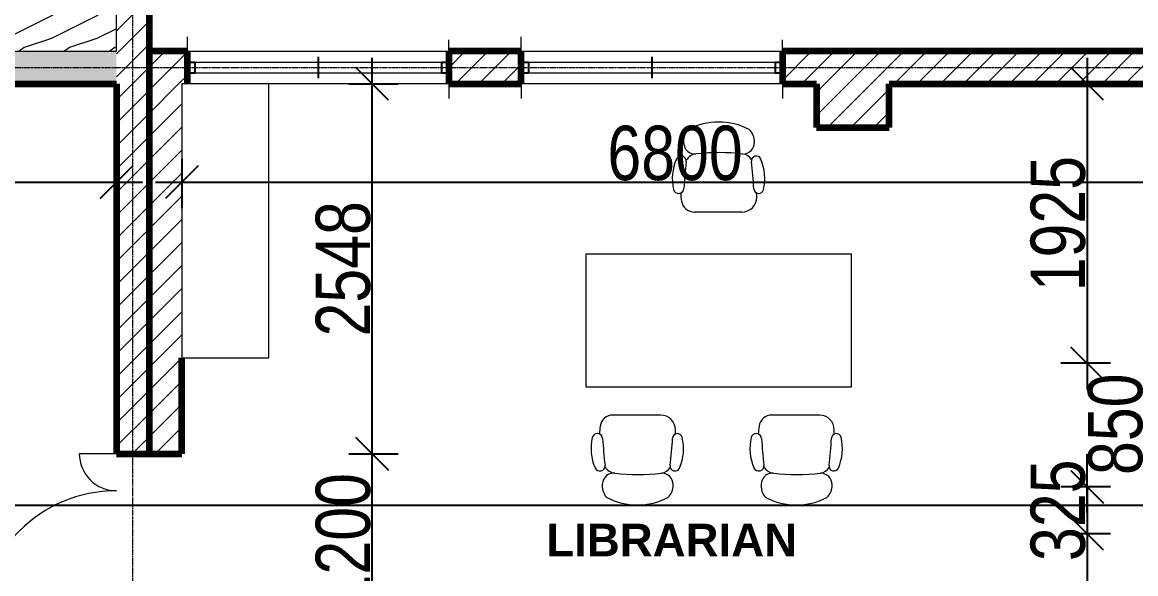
# Model space of a CAD drawing. Header units: millimetres. Extents: x -35190 to 411743, y -233114 to 23872.
# Drawn here: x 245877 to 253551, y 1356 to 5156 of the extents above; entities that cross this region are included whole.
import ezdxf

# ---------------------------------------------------------------- set-up
doc = ezdxf.new("R2010")
doc.units = ezdxf.units.MM
doc.linetypes.add('Grid Line', pattern=[22.225, 12.7, -3.175, 3.175, -3.175])
for name, color, linetype, lineweight in [('A-ANNO-DIMS', 211, 'Continuous', 9), ('A-AREA-IDEN', 2, 'Continuous', 9), ('A-DETL-GENF', 92, 'Continuous', 18), ('A-DETL-THIN', 151, 'Continuous', 18), ('A-DOOR', 31, 'Continuous', 18), ('A-GLAZ', 151, 'Continuous', 18), ('A-WALL', 113, 'Continuous', 18), ('A-WALL-PATT', 111, 'Continuous', 18), ('I-FURN', 30, 'Continuous', 18), ('S-GRID', 1, 'Continuous', 9)]:
    doc.layers.add(name, color=color, linetype=linetype, lineweight=lineweight)
doc.styles.add('Arial_3', font='arial.ttf', dxfattribs={"width": 0.8, "height": 375})
doc.styles.add('Arial_B', font='arialbd.ttf', dxfattribs={"height": 225})
doc.dimstyles.new('main_4_5mm', dxfattribs={"dimscale": 304.8, "dimtxt": 382.597275, "dimasz": 0.738189, "dimexe": 0.590551, "dimexo": 0.0625, "dimgap": 0.024606, "dimtad": 1, "dimdec": 0, "dimzin": 0, "dimdsep": 46, "dimtxsty": 'Arial_3', "dimblk1": 'OBLIQUE', "dimblk2": 'OBLIQUE', "dimsah": 1, "dimcen": 0.09, "dimdle": 0.590551, "dimazin": 0, "dimtfac": 1, "dimtdec": 4, "dimtix": 1, "dimtmove": 0, "dimatfit": 3, "dimfxl": 0.590551, "dimfxlon": 1, "dimtvp": 1, "dimtolj": 1, "dimtzin": 0, "dimarcsym": 2})
doc.dimstyles.new('main_4_5mm_1', dxfattribs={"dimscale": 304.8, "dimtxt": 382.597275, "dimasz": 0.738189, "dimexe": 0.590551, "dimexo": 0.0625, "dimgap": 0.024606, "dimtad": 1, "dimdec": 0, "dimzin": 0, "dimdsep": 46, "dimtxsty": 'Arial_3', "dimblk1": 'OBLIQUE', "dimblk2": 'OBLIQUE', "dimsah": 1, "dimcen": 0.09, "dimdle": 0.590551, "dimazin": 0, "dimtfac": 1, "dimtdec": 4, "dimtix": 1, "dimtmove": 1, "dimatfit": 3, "dimfxl": 0.590551, "dimfxlon": 1, "dimtvp": 1, "dimtolj": 1, "dimtzin": 0, "dimarcsym": 2})
pattern_1 = [(45, (247326.97, -1578.69), (-79.5495, 79.5495), [])]

# ---------------------------------------------------------------- blocks, each defined once
blk = doc.blocks.new('Sliding - 2L - SL1_8 X 1_8-V4-SECOND FLOOR')
at = {"layer": 'A-GLAZ'}
for p, q in [((-573.8, 112.5), (-573.8, 212.5)), ((1176.2, 35), (-523.8, 35)), ((-523.8, -35), (1176.2, -35)), ((-573.8, -112.5), (-573.8, -192.5)), ((1226.2, -112.5), (1226.2, -212.5))]:
    blk.add_line(p, q, dxfattribs=at)
at = {"layer": 'A-GLAZ', "lineweight": 25}
for p, q in [((-523.8, 35), (-573.8, 35)), ((-523.8, -35), (-523.8, 35)), ((326.2, -75), (326.2, 72.5)), ((1226.2, 35), (1176.2, 35)), ((1176.2, -35), (1176.2, 35)), ((-573.8, -35), (-523.8, -35)), ((1176.2, -35), (1226.2, -35))]:
    blk.add_line(p, q, dxfattribs=at)
blk = doc.blocks.new('Sliding - 2L - SL1_8 X 1_8-V3-SECOND FLOOR')
at = {"layer": 'A-GLAZ'}
for p, q in [((-573.8, 112.5), (-573.8, 212.5)), ((1226.2, 112.5), (1226.2, 212.5)), ((1176.2, 35), (-523.8, 35)), ((-523.8, -35), (1176.2, -35)), ((-573.8, -112.5), (-573.8, -192.5)), ((1226.2, -112.5), (1226.2, -212.5))]:
    blk.add_line(p, q, dxfattribs=at)
at = {"layer": 'A-GLAZ', "lineweight": 25}
for p, q in [((-523.8, 35), (-573.8, 35)), ((-523.8, -35), (-523.8, 35)), ((326.2, -75), (326.2, 72.5)), ((1226.2, 35), (1176.2, 35)), ((1176.2, -35), (1176.2, 35)), ((-573.8, -35), (-523.8, -35)), ((1176.2, -35), (1226.2, -35))]:
    blk.add_line(p, q, dxfattribs=at)
blk = doc.blocks.new('Double - Offset 1 - 1200 x 2100mm Sgl Swing-501792-SECOND FLOOR')
at = {"layer": 'A-DOOR'}
for p, q in [((-366, -112.5), (-366, -368)), ((834, -112.5), (834, -1057))]:
    blk.add_line(p, q, dxfattribs=at)
for centre, radius, start, end in [((-366, -112.5), 255.5, 270, 0), ((834, -112.5), 944.5, 180, 270)]:
    blk.add_arc(centre, radius, start, end, dxfattribs=at)
blk = doc.blocks.new('Steelcase Turnstone - A La Carte - Seating - Task Chair - Modified Round Back-554156-SECOND FLOOR')
at = {"layer": 'I-FURN'}
blk.add_line((160.9, 9.5), (-167.8, 9.5), dxfattribs=at)
for centre, radius, start, end in [((1, 177.6), 451.9, 62.31577, 117.68423), ((-131, 498.9), 111, 134.66463, 203.63089), ((125.9, 490.6), 121.9, 360, 45.71904), ((166.5, 490.6), 81.3, 270, 360), ((-258.2, 358.9), 36, 353.25983, 156.40012), ((-164, 484.5), 75, 203.63089, 276.36911), ((-145.8, 321.6), 88.9, 96.36911, 150.17907), ((2.4, -1005.8), 1424.6, 83.38651, 96.36911), ((157, 327.3), 82.5, 31.59857, 83.38651), ((259.7, 361), 33.8, 23.84922, 186.92811), ((12.8, 240.6), 331.6, 156.40012, 193.17067), ((2857.8, -9.3), 3101.7, 173.25983, 176.66454), ((-2893.1, -22.1), 3142.2, 3.48976, 6.92811), ((-12.8, 240.6), 331.6, 346.54131, 23.84922), ((-274.9, 173.3), 36.2, 193.17067, 356.66454), ((276.9, 171.2), 33.7, 183.48976, 346.54131), ((315.7, 170.1), 577.7, 183.01685, 188.43094), ((-167.8, 98.4), 88.9, 188.43094, 270), ((160.9, 111.1), 101.6, 270, 359.91362), ((-922.3, 112.8), 1184.9, 359.91362, 1.35994)]:
    blk.add_arc(centre, radius, start, end, dxfattribs=at)
blk = doc.blocks.new('M_Desk - 1830 x 915mm-99776-SECOND FLOOR')
at = {"layer": 'I-FURN'}
for p, q in [((1677, 838.5), (-153, 838.5)), ((-153, 838.5), (-153, -76.5)), ((1677, -76.5), (1677, 838.5)), ((-153, -76.5), (1677, -76.5))]:
    blk.add_line(p, q, dxfattribs=at)
blk = doc.blocks.new('Steelcase Turnstone - A La Carte - Seating - Task Chair - Modified Round Back-563677-SECOND FLOOR')
at = {"layer": 'I-FURN'}
blk.add_line((160.9, -9.5), (-167.8, -9.5), dxfattribs=at)
for centre, radius, start, end in [((-167.8, -98.4), 88.9, 90, 171.56906), ((160.9, -111.1), 101.6, 0.08638, 90), ((-274.9, -173.3), 36.2, 3.33546, 166.82933), ((315.7, -170.1), 577.7, 171.56906, 176.98315), ((276.9, -171.2), 33.7, 13.45869, 176.51024), ((-922.3, -112.8), 1184.9, 358.64006, 0.08638), ((12.8, -240.6), 331.6, 166.82933, 203.59988), ((2857.8, 9.3), 3101.7, 183.33546, 186.74017), ((-2893.1, 22.1), 3142.2, 353.07189, 356.51024), ((-12.8, -240.6), 331.6, 336.15078, 13.45869), ((-258.2, -358.9), 36, 203.59988, 6.74017), ((-145.8, -321.6), 88.9, 209.82093, 263.63089), ((157, -327.3), 82.5, 276.61349, 328.40143), ((259.7, -361), 33.8, 173.07189, 336.15078), ((-131, -498.9), 111, 156.36911, 225.33537), ((-164, -484.5), 75, 83.63089, 156.36911), ((2.4, 1005.8), 1424.6, 263.63089, 276.61349), ((166.5, -490.6), 81.3, 0, 90), ((125.9, -490.6), 121.9, 314.28096, 0), ((1, -177.6), 451.9, 242.31577, 297.68423)]:
    blk.add_arc(centre, radius, start, end, dxfattribs=at)
blk = doc.blocks.new('_Oblique')
at = {"color": 0, "linetype": 'ByBlock', "lineweight": -2}
blk.add_line((-0.5, -0.5), (0.5, 0.5), dxfattribs=at)
blk = doc.blocks.new('*D5093')
at = {"layer": 'A-ANNO-DIMS', "color": 0, "lineweight": -2, "transparency": 16777216}
for p, q in [((239575.9, 4215.2), (239575.9, 3874.2)), ((246525.9, 4215.2), (246525.9, 3874.2)), ((239395.9, 4054.2), (246705.9, 4054.2))]:
    blk.add_line(p, q, dxfattribs=at)
at = {"layer": 'Defpoints', "color": 0, "transparency": 16777216}
for p in [(239575.9, 4234.2), (246525.9, 4234.2), (246525.9, 4054.2)]:
    blk.add_point(p, dxfattribs=at)
at = {"layer": 'A-ANNO-DIMS', "color": 0, "lineweight": -2, "transparency": 16777216, "xscale": 224.9999999999999, "yscale": 224.9999999999999, "zscale": 224.9999999999999, "rotation": 180}
blk.add_blockref('_Oblique', (239575.9, 4054.2), dxfattribs=at)
at = {"layer": 'A-ANNO-DIMS', "color": 0, "lineweight": -2, "transparency": 16777216, "xscale": 224.9999999999999, "yscale": 224.9999999999999, "zscale": 224.9999999999999}
blk.add_blockref('_Oblique', (246525.9, 4054.2), dxfattribs=at)
at = {"layer": 'A-ANNO-DIMS', "color": 0, "transparency": 16777216, "insert": (243050.9, 4253.2), "char_height": 375, "width": 1101.88, "attachment_point": 5, "style": 'Arial_3'}
blk.add_mtext('\\A1;6950', dxfattribs=at)
blk = doc.blocks.new('*D5095')
at = {"layer": 'A-ANNO-DIMS', "color": 0, "lineweight": -2, "transparency": 16777216}
for p, q in [((246975.9, 4215.2), (246975.9, 3874.2)), ((253775.9, 4215.2), (253775.9, 3874.2)), ((246795.9, 4054.2), (253955.9, 4054.2))]:
    blk.add_line(p, q, dxfattribs=at)
at = {"layer": 'Defpoints', "color": 0, "transparency": 16777216}
for p in [(246975.9, 4234.2), (253775.9, 4234.2), (253775.9, 4054.2)]:
    blk.add_point(p, dxfattribs=at)
at = {"layer": 'A-ANNO-DIMS', "color": 0, "lineweight": -2, "transparency": 16777216, "xscale": 224.9999999999999, "yscale": 224.9999999999999, "zscale": 224.9999999999999, "rotation": 180}
blk.add_blockref('_Oblique', (246975.9, 4054.2), dxfattribs=at)
at = {"layer": 'A-ANNO-DIMS', "color": 0, "lineweight": -2, "transparency": 16777216, "xscale": 224.9999999999999, "yscale": 224.9999999999999, "zscale": 224.9999999999999}
blk.add_blockref('_Oblique', (253775.9, 4054.2), dxfattribs=at)
at = {"layer": 'A-ANNO-DIMS', "color": 0, "transparency": 16777216, "insert": (250375.9, 4253.2), "char_height": 375, "width": 1101.88, "attachment_point": 5, "style": 'Arial_3'}
blk.add_mtext('\\A1;6800', dxfattribs=at)
blk = doc.blocks.new('*D5096')
at = {"layer": 'A-ANNO-DIMS', "color": 0, "lineweight": -2, "transparency": 16777216}
for p, q in [((253215.4, 4911), (253215.4, 2626)), ((253376.3, 4731), (253035.4, 4731)), ((253376.3, 2806), (253035.4, 2806))]:
    blk.add_line(p, q, dxfattribs=at)
at = {"layer": 'Defpoints', "color": 0, "transparency": 16777216}
for p in [(253395.4, 4731), (253215.4, 2806), (253395.4, 2806)]:
    blk.add_point(p, dxfattribs=at)
at = {"layer": 'A-ANNO-DIMS', "color": 0, "lineweight": -2, "transparency": 16777216, "xscale": 224.9999999999999, "yscale": 224.9999999999999, "zscale": 224.9999999999999}
for p, rotation in [((253215.4, 4731), 90), ((253215.4, 2806), 270)]:
    blk.add_blockref('_Oblique', p, dxfattribs=dict(at, rotation=rotation))
at = {"layer": 'A-ANNO-DIMS', "color": 0, "transparency": 16777216, "insert": (253016.4, 3768.5), "char_height": 375, "width": 1101.88, "attachment_point": 5, "rotation": 90, "style": 'Arial_3'}
blk.add_mtext('\\A1;1925', dxfattribs=at)
blk = doc.blocks.new('*D5097')
at = {"layer": 'A-ANNO-DIMS', "color": 0, "lineweight": -2, "transparency": 16777216}
for p, q in [((253215.4, 2986), (253215.4, 2788.5)), ((253376.3, 2806), (253035.4, 2806)), ((253215.4, 1776), (253215.4, 2111.3)), ((253376.3, 1956), (253035.4, 1956))]:
    blk.add_line(p, q, dxfattribs=at)
at = {"layer": 'Defpoints', "color": 0, "transparency": 16777216}
for p in [(253395.4, 2806), (253215.4, 1956), (253395.4, 1956)]:
    blk.add_point(p, dxfattribs=at)
at = {"layer": 'A-ANNO-DIMS', "color": 0, "lineweight": -2, "transparency": 16777216, "xscale": 224.9999999999999, "yscale": 224.9999999999999, "zscale": 224.9999999999999}
for p, rotation in [((253215.4, 2806), 90), ((253215.4, 1956), 270)]:
    blk.add_blockref('_Oblique', p, dxfattribs=dict(at, rotation=rotation))
at = {"layer": 'A-ANNO-DIMS', "color": 0, "transparency": 16777216, "insert": (253221.3, 2036.7), "char_height": 375, "width": 826.41, "attachment_point": 1, "rotation": 90, "line_spacing_factor": 0.941778, "style": 'Arial_3'}
blk.add_mtext('\\A1;850', dxfattribs=at)
blk = doc.blocks.new('*D5098')
at = {"layer": 'A-ANNO-DIMS', "color": 0, "lineweight": -2, "transparency": 16777216}
for p, q in [((253215.4, 1956), (253215.4, 2181)), ((253376.3, 1956), (253035.4, 1956)), ((253215.4, 1956), (253215.4, 1631)), ((253376.3, 1631), (253035.4, 1631)), ((253215.4, 1631), (253215.4, 1406))]:
    blk.add_line(p, q, dxfattribs=at)
at = {"layer": 'Defpoints', "color": 0, "transparency": 16777216}
for p in [(253395.4, 1956), (253215.4, 1631), (253395.4, 1631)]:
    blk.add_point(p, dxfattribs=at)
at = {"layer": 'A-ANNO-DIMS', "color": 0, "lineweight": -2, "transparency": 16777216, "xscale": 224.9999999999999, "yscale": 224.9999999999999, "zscale": 224.9999999999999}
for p, rotation in [((253215.4, 1956), 270), ((253215.4, 1631), 90)]:
    blk.add_blockref('_Oblique', p, dxfattribs=dict(at, rotation=rotation))
at = {"layer": 'A-ANNO-DIMS', "color": 0, "transparency": 16777216, "insert": (253016.3, 1793.5), "char_height": 375, "width": 826.41, "attachment_point": 5, "rotation": 90, "style": 'Arial_3'}
blk.add_mtext('\\A1;325', dxfattribs=at)
blk = doc.blocks.new('*D5099')
at = {"layer": 'A-ANNO-DIMS', "color": 0, "lineweight": -2, "transparency": 16777216}
for p, q in [((253215.4, 1811), (253215.4, -1749)), ((253376.3, 1631), (253035.4, 1631)), ((253376.3, -1569), (253035.4, -1569))]:
    blk.add_line(p, q, dxfattribs=at)
at = {"layer": 'Defpoints', "color": 0, "transparency": 16777216}
for p in [(253395.4, 1631), (253215.4, -1569), (253395.4, -1569)]:
    blk.add_point(p, dxfattribs=at)
at = {"layer": 'A-ANNO-DIMS', "color": 0, "lineweight": -2, "transparency": 16777216, "xscale": 224.9999999999999, "yscale": 224.9999999999999, "zscale": 224.9999999999999}
for p, rotation in [((253215.4, 1631), 90), ((253215.4, -1569), 270)]:
    blk.add_blockref('_Oblique', p, dxfattribs=dict(at, rotation=rotation))
at = {"layer": 'A-ANNO-DIMS', "color": 0, "transparency": 16777216, "insert": (253016.3, 31), "char_height": 375, "width": 1101.88, "attachment_point": 5, "rotation": 90, "style": 'Arial_3'}
blk.add_mtext('\\A1;3200', dxfattribs=at)
blk = doc.blocks.new('*D5345')
at = {"layer": 'A-ANNO-DIMS', "color": 0, "lineweight": -2, "transparency": 16777216}
for p, q in [((248288.5, 803.5), (248288.5, 2363.5)), ((248127.5, 2183.5), (248468.5, 2183.5)), ((248127.5, 983.5), (248468.5, 983.5))]:
    blk.add_line(p, q, dxfattribs=at)
at = {"layer": 'Defpoints', "color": 0, "transparency": 16777216}
for p in [(248108.5, 2183.5), (248288.5, 2183.5), (248108.5, 983.5)]:
    blk.add_point(p, dxfattribs=at)
at = {"layer": 'A-ANNO-DIMS', "color": 0, "lineweight": -2, "transparency": 16777216, "xscale": 224.9999999999999, "yscale": 224.9999999999999, "zscale": 224.9999999999999}
for p, rotation in [((248288.5, 2183.5), 90), ((248288.5, 983.5), 270)]:
    blk.add_blockref('_Oblique', p, dxfattribs=dict(at, rotation=rotation))
at = {"layer": 'A-ANNO-DIMS', "color": 0, "transparency": 16777216, "insert": (248089.5, 1583.5), "char_height": 375, "width": 1101.88, "attachment_point": 5, "rotation": 90, "style": 'Arial_3'}
blk.add_mtext('\\A1;1200', dxfattribs=at)
blk = doc.blocks.new('*D5346')
at = {"layer": 'A-ANNO-DIMS', "color": 0, "lineweight": -2, "transparency": 16777216}
for p, q in [((248288.5, 2003.5), (248288.5, 4911)), ((248127.5, 4731), (248468.5, 4731)), ((248127.5, 2183.5), (248468.5, 2183.5))]:
    blk.add_line(p, q, dxfattribs=at)
at = {"layer": 'Defpoints', "color": 0, "transparency": 16777216}
for p in [(248108.5, 4731), (248288.5, 4731), (248108.5, 2183.5)]:
    blk.add_point(p, dxfattribs=at)
at = {"layer": 'A-ANNO-DIMS', "color": 0, "lineweight": -2, "transparency": 16777216, "xscale": 224.9999999999999, "yscale": 224.9999999999999, "zscale": 224.9999999999999}
for p, rotation in [((248288.5, 4731), 90), ((248288.5, 2183.5), 270)]:
    blk.add_blockref('_Oblique', p, dxfattribs=dict(at, rotation=rotation))
at = {"layer": 'A-ANNO-DIMS', "color": 0, "transparency": 16777216, "insert": (248089.5, 3457.2), "char_height": 375, "width": 1101.88, "attachment_point": 5, "rotation": 90, "style": 'Arial_3'}
blk.add_mtext('\\A1;2548', dxfattribs=at)

msp = doc.modelspace()

# ---------------------------------------------------------------- hatches: boundary and pattern name
at = {"layer": 'A-DETL-GENF'}
h = msp.add_hatch(dxfattribs=at)
h.set_pattern_fill('FP_75', style=0, pattern_type=2)
h.set_pattern_definition([(216.87, (247451.924, -1266.31), (937.1239, 624.75167), [156.188, -1405.688]), (206.565, (247639.35, -1360.02), (-312.3754, -312.3744), [349.246, -349.246]), (198.435, (247639.35, -1516.21), (-624.75, -312.376), [197.564, -790.253])])
h.paths.add_polyline_path([(244519.3, 4956), (246525.9, 4956), (246525.9, 5556), (241925.9, 5556), (241925.9, 4956), (243938.4, 4956)])
at = {"layer": 'A-WALL-PATT'}
h = msp.add_hatch(dxfattribs=at)
h.set_pattern_fill('FP_1', color=256, style=0, pattern_type=2)
h.set_pattern_definition(pattern_1)
h.paths.add_polyline_path([(246750.9, -1569), (246750.9, 983.5), (246525.9, 983.5), (246525.9, -1569)])
h.paths.add_polyline_path([(246750.9, 2183.5), (246750.9, 5561), (246525.9, 5561), (246525.9, 2183.5)])
h.paths.add_polyline_path([(246750.9, 7661), (246750.9, 9361), (246525.9, 9361), (246525.9, 7661)])
h.paths.add_polyline_path([(246525.9, 11461), (246750.9, 11461), (246750.9, 12756), (246525.9, 12756), (246525.9, 12161.7)])
msp.add_hatch(color=1, dxfattribs=at).paths.add_polyline_path([(246525.9, 4731), (246525.9, 4956), (241925.9, 4956), (241925.9, 4731), (246262.2, 4731)])
h = msp.add_hatch(dxfattribs=at)
h.set_pattern_fill('FP_1', color=256, style=0, pattern_type=2)
h.set_pattern_definition(pattern_1)
h.paths.add_polyline_path([(247015.9, 4731), (247015.9, 4956), (246750.9, 4956), (246750.9, 4731), (246975.9, 4731)])
h.paths.add_polyline_path([(251850.9, 4731), (254245.9, 4731), (254245.9, 4956), (251115.9, 4956), (251115.9, 4731), (251350.9, 4731)])
h.paths.add_polyline_path([(248815.9, 4731), (249315.9, 4731), (249315.9, 4956), (248815.9, 4956)])
h.paths.add_polyline_path([(254995.9, 4731), (255200.9, 4731), (255200.9, 4956), (254995.9, 4956)])
h = msp.add_hatch(dxfattribs=at)
h.set_pattern_fill('FP_1', color=256, style=0, pattern_type=2)
h.set_pattern_definition(pattern_1)
h.paths.add_polyline_path([(246750.9, -1794), (246975.9, -1794), (246975.9, 983.5), (246750.9, 983.5), (246750.9, -1569)])
h.paths.add_polyline_path([(246750.9, 2183.5), (246975.9, 2183.5), (246975.9, 4731), (246750.9, 4731), (246750.9, 2843.5)])
h = msp.add_hatch(dxfattribs=at)
h.set_pattern_fill('FP_1', color=256, style=0, pattern_type=2)
h.set_pattern_definition(pattern_1)
h.paths.add_polyline_path([(251850.9, 4431), (251850.9, 4731), (251350.9, 4731), (251350.9, 4431)])

# ---------------------------------------------------------------- linework, layer by layer
msp.add_line((217964.4, 1827.7), (305800.6, 1827.7))
at = {"layer": 'A-DETL-THIN'}
for p, q in [((246525.9, 4956), (246525.9, 5556)), ((241925.9, 4956), (246525.9, 4956)), ((247575.9, 4731), (246975.9, 4731)), ((246975.9, 4731), (246975.9, 2843.5)), ((247575.9, 2843.5), (247575.9, 4731)), ((246975.9, 2843.5), (247575.9, 2843.5))]:
    msp.add_line(p, q, dxfattribs=at)
at = {"layer": 'A-WALL', "lineweight": 140}
for p, q in [((246750.9, 5561), (246750.9, 2183.5)), ((247015.9, 4956), (246750.9, 4956)), ((247015.9, 4731), (247015.9, 4956)), ((249315.9, 4956), (248815.9, 4956)), ((248815.9, 4956), (248815.9, 4731)), ((249315.9, 4731), (249315.9, 4956)), ((254245.9, 4956), (251115.9, 4956)), ((251115.9, 4956), (251115.9, 4731)), ((246525.9, 4731), (246525.9, 2183.5)), ((248815.9, 4731), (249315.9, 4731)), ((251115.9, 4731), (251350.9, 4731)), ((251350.9, 4731), (251350.9, 4431)), ((251850.9, 4731), (253775.9, 4731)), ((251850.9, 4431), (251850.9, 4731)), ((251350.9, 4431), (251850.9, 4431)), ((246975.9, 2183.5), (246975.9, 2843.5)), ((246525.9, 2183.5), (246975.9, 2183.5))]:
    msp.add_line(p, q, dxfattribs=at)
at = {"layer": 'A-WALL'}
for p, q in [((247015.9, 4956), (248815.9, 4956)), ((249315.9, 4956), (251115.9, 4956)), ((248815.9, 4731), (247575.9, 4731)), ((251115.9, 4731), (249315.9, 4731))]:
    msp.add_line(p, q, dxfattribs=at)
at = {"layer": 'A-WALL', "color": 250, "lineweight": 140}
msp.add_line((241925.9, 4731), (246525.9, 4731), dxfattribs=at)
at = {"layer": 'S-GRID', "linetype": 'Grid Line'}
for p, q in [((246638.4, -24980.3), (246638.4, 17292.4)), ((231291.7, 4843.5), (294398.4, 4843.5))]:
    msp.add_line(p, q, dxfattribs=at)

# ---------------------------------------------------------------- block references
at = {"layer": 'A-DOOR', "rotation": 269.9999999999999}
msp.add_blockref('Double - Offset 1 - 1200 x 2100mm Sgl Swing-501792-SECOND FLOOR', (246638.4, 1817.5), dxfattribs=at)
at = {"layer": 'A-GLAZ', "rotation": 180}
for name, p in [('Sliding - 2L - SL1_8 X 1_8-V4-SECOND FLOOR', (248242.1, 4843.5)), ('Sliding - 2L - SL1_8 X 1_8-V3-SECOND FLOOR', (250542.1, 4843.5))]:
    msp.add_blockref(name, p, dxfattribs=at)
at = {"layer": 'I-FURN'}
for name, p in [('Steelcase Turnstone - A La Carte - Seating - Task Chair - Modified Round Back-554156-SECOND FLOOR', (250676, 3839)), ('M_Desk - 1830 x 915mm-99776-SECOND FLOOR', (249914, 2720.5)), ('Steelcase Turnstone - A La Carte - Seating - Task Chair - Modified Round Back-563677-SECOND FLOOR', (250115.7, 2459)), ('Steelcase Turnstone - A La Carte - Seating - Task Chair - Modified Round Back-563677-SECOND FLOOR', (251210.9, 2459))]:
    msp.add_blockref(name, p, dxfattribs=at)

# ---------------------------------------------------------------- texts
at = {"layer": 'A-AREA-IDEN', "insert": (249488.5, 1701), "char_height": 225, "width": 2098.417, "attachment_point": 1, "style": 'Arial_B'}
msp.add_mtext('LIBRARIAN', dxfattribs=at)

# ---------------------------------------------------------------- dimensions: what is measured, and where the dimension line sits
at = {"layer": 'A-ANNO-DIMS'}
for base, p1, p2, override, picture, middle in [((248288.499698, 4730.9932297), (248108.499698, 2183.4932297), (248108.499698, 4730.9932297), {"dimpost": '<>', "dimfxl": 2547.5}, '*D5346', (248089.5348276, 3457.2432297)), ((253215.4, 2806), (253395.4, 4731), (253395.4, 2806), {"dimpost": '<>', "dimfxl": 1925}, '*D5096', (253016.4, 3768.5)), ((248288.5, 2183.5), (248108.5, 983.5), (248108.5, 2183.5), {"dimpost": '<>', "dimfxl": 1200}, '*D5345', (248089.5, 1583.5)), ((253215.4, 1631), (253395.4, 1956), (253395.4, 1631), {"dimpost": '<>', "dimfxl": 325}, '*D5098', (253016.3, 1793.5)), ((253215.4, -1569), (253395.4, 1631), (253395.4, -1569), {"dimpost": '<>', "dimfxl": 3200}, '*D5099', (253016.3, 31))]:
    dim = msp.add_linear_dim(base=base, p1=p1, p2=p2, angle=90, dimstyle='main_4_5mm', override=override, dxfattribs=at)
    dim.commit()
    dim.dimension.update_dxf_attribs({"geometry": picture, "text_midpoint": middle})
for base, p1, p2, override, picture, middle in [((246525.9, 4054.2), (239575.9, 4234.2), (246525.9, 4234.2), {"dimpost": '<>', "dimfxl": 6950}, '*D5093', (243050.9, 4253.2)), ((253775.9, 4054.2), (246975.9, 4234.2), (253775.9, 4234.2), {"dimpost": '<>', "dimfxl": 6800}, '*D5095', (250375.9, 4253.2))]:
    dim = msp.add_linear_dim(base=base, p1=p1, p2=p2, dimstyle='main_4_5mm', override=override, dxfattribs=at)
    dim.commit()
    dim.dimension.update_dxf_attribs({"geometry": picture, "text_midpoint": middle})
dim = msp.add_linear_dim(base=(253215.4, 1956), p1=(253395.4, 2806), p2=(253395.4, 1956), angle=90, dimstyle='main_4_5mm_1', override={"dimpost": '<>', "dimfxl": 850}, dxfattribs=at)
dim.commit()
dim.dimension.update_dxf_attribs({"geometry": '*D5097', "text_midpoint": (253471.3, 2449.9), "dimtype": 160, "text_rotation": 90})

doc.saveas('drawing.dxf')
